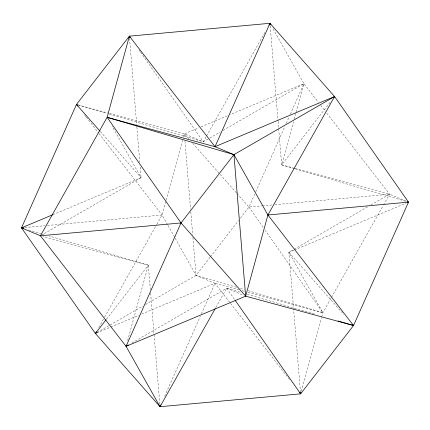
<?xml version="1.0" encoding="UTF-8"?>
<svg xmlns="http://www.w3.org/2000/svg" width="430" height="430" viewBox="0 0 430 430"><rect width="100%" height="100%" fill="white"/><g stroke="black" fill="none" stroke-linecap="round" stroke-linejoin="round"><path stroke-width="0.32" stroke-dasharray="2.15 1.61" d="M127.651 340.533L148.323 265.165L49.181 236M156.832 224.336L162.088 215L165.975 200.826M166.152 200.186L182.583 140.277M183.47 137.057L184.352 133.832L198.725 127.807M294.55 168.625L281.677 164.835L293.518 121.674M294.222 119.099L295.99 112.66M296.168 112.015L303.94 83.667L272.701 28.154M301.322 391.268L321.468 317.829M321.645 317.184L322.882 312.675L331.218 297.866M164.658 396.315L200.305 316.297M201.396 313.852L215 283.311L238.903 289.82M240.359 218.177L248.975 207.056L254.689 194.226M255.775 191.785L284.891 126.425M286.256 123.372L289.245 116.654M290.336 114.208L303.94 83.667L318.281 102.179M98.696 327.638L104.28 317.722M104.608 317.136L156.504 224.922M109.301 114.127L203.293 141.776L206.25 136.525M206.577 135.944L265.041 32.056M215.865 307.482L226.707 288.224L241.515 292.577M331.541 297.297L383.146 205.594M383.469 205.024L389.558 194.199L325.655 111.698M106.484 319.178L148.323 265.165L43.027 236.505M210.007 257.366L196.058 275.367L145.442 304.59M210.415 256.834L238.72 220.294M294.598 168.35L281.677 164.835L330.487 101.819M41.022 235.463L141.088 177.692L140.153 166.34M109.413 113.439L184.352 133.832L203.293 141.776L209.109 138.417M209.695 138.084L220.165 132.037M223.073 130.36L303.94 83.667L230.351 114.541M97.153 332.471L143.115 305.934M131.876 342.973L226.707 288.224L243.203 295.141M300.505 392.509L288.912 252.308L293.566 249.62M294.147 249.287L368.612 206.292M370.94 204.949L389.558 194.199L406.135 201.149M201.025 126.839L228.05 115.503M52.938 214.667L141.088 177.692L112.015 126.033M96.642 332.96L110.204 327.273M110.822 327.015L139.175 315.12M141.642 314.083L215 283.311L230.157 302.881M247.949 292.282L322.882 312.675L288.912 252.308L293.84 250.238M294.459 249.98L406.033 203.18M24.832 227.551L44.822 225.723M47.483 225.481L162.088 215L167.641 224.869M237.021 193.516L248.975 207.056L261.633 205.9M262.3 205.836L272.292 204.922M274.958 204.68L389.558 194.199L295.243 168.528M78.405 104.995L108.769 113.262M242.133 290.696L244.718 291.4M77.755 104.85L106.726 113.369M295.195 168.813L407.21 201.767M236.618 287.299L196.058 275.367L175.15 238.22M240.477 288.433L244.342 289.573M248.207 290.707L322.882 312.675L265.143 230.157M28.579 229.937L44.032 234.484M247.309 294.281L314.26 313.975M215 283.311L196.058 275.367L192.909 237.312M188.781 138.847L184.352 133.832L184.685 137.842M192.764 143.362L236.581 193.011M288.912 252.308L343.796 314.497M100.367 131.553L141.088 177.692M320.737 105.35L325.241 111.171M84.662 115.046L85.892 116.632M86.301 117.164L98.588 133.026M99.002 133.558L162.088 215M230.566 303.408L289.557 379.566M139.008 49.912L140.164 51.562M140.546 52.111L203.293 141.776M248.975 207.056L263.214 227.411M226.707 288.224L234.791 299.774M167.963 225.449L174.827 237.639M270.19 25.972L278.033 120.771M278.086 121.443L281.677 164.835M184.959 141.18L190.592 209.276M190.812 211.947L192.715 234.93M129.548 38.163L136.837 126.286M136.891 126.952L139.82 162.336M148.323 265.165L150.366 289.868M150.645 293.206L154.01 333.927M154.069 334.594L159.809 404.028"/><path stroke-width="0.64" d="M126.409 345.043L126.06 346.333L245.648 296.168L267.911 215L334.588 96.524L233.941 154.633L107.118 117.325L129.382 36.158L269.97 23.301L334.588 96.524L408.5 202.143L353.53 325.531L300.618 393.842L160.03 406.699L95.412 333.476L21.5 227.857L76.47 104.469L129.382 36.158L215 146.689L233.941 154.633L267.911 215L353.53 325.531L245.648 296.168L181.025 222.944L107.118 117.325L40.441 235.801L126.06 346.333L160.03 406.699L215.21 308.649M300.968 392.552L300.618 393.842L299.387 392.257M245.648 296.168L233.941 154.633L181.025 222.944L126.06 346.333L128.387 344.989M107.118 117.325L215 146.689L269.97 23.301L270.878 24.918M160.847 404.866L160.03 406.699L159.922 405.361M96.642 332.96L95.412 333.476L96.395 331.723M268.986 25.053L269.97 23.301L270.078 24.639M95.412 333.476L106.076 319.71M333.771 97.583L334.588 96.524L215 146.689M52.938 214.667L21.5 227.857L40.441 235.801L181.025 222.944M407.269 202.659L408.5 202.143L407.21 201.767M23.499 227.674L21.5 227.857L23.43 228.427M267.911 215L408.5 202.143M77.696 106.054L76.47 104.469L77.755 104.85M338.082 320.984L353.53 325.531L352.643 324.526M76.47 104.469L99.927 131.048M130.156 37.259L129.382 36.158L129.494 37.491M235.178 300.323L300.618 393.842L300.505 392.509"/></g></svg>
